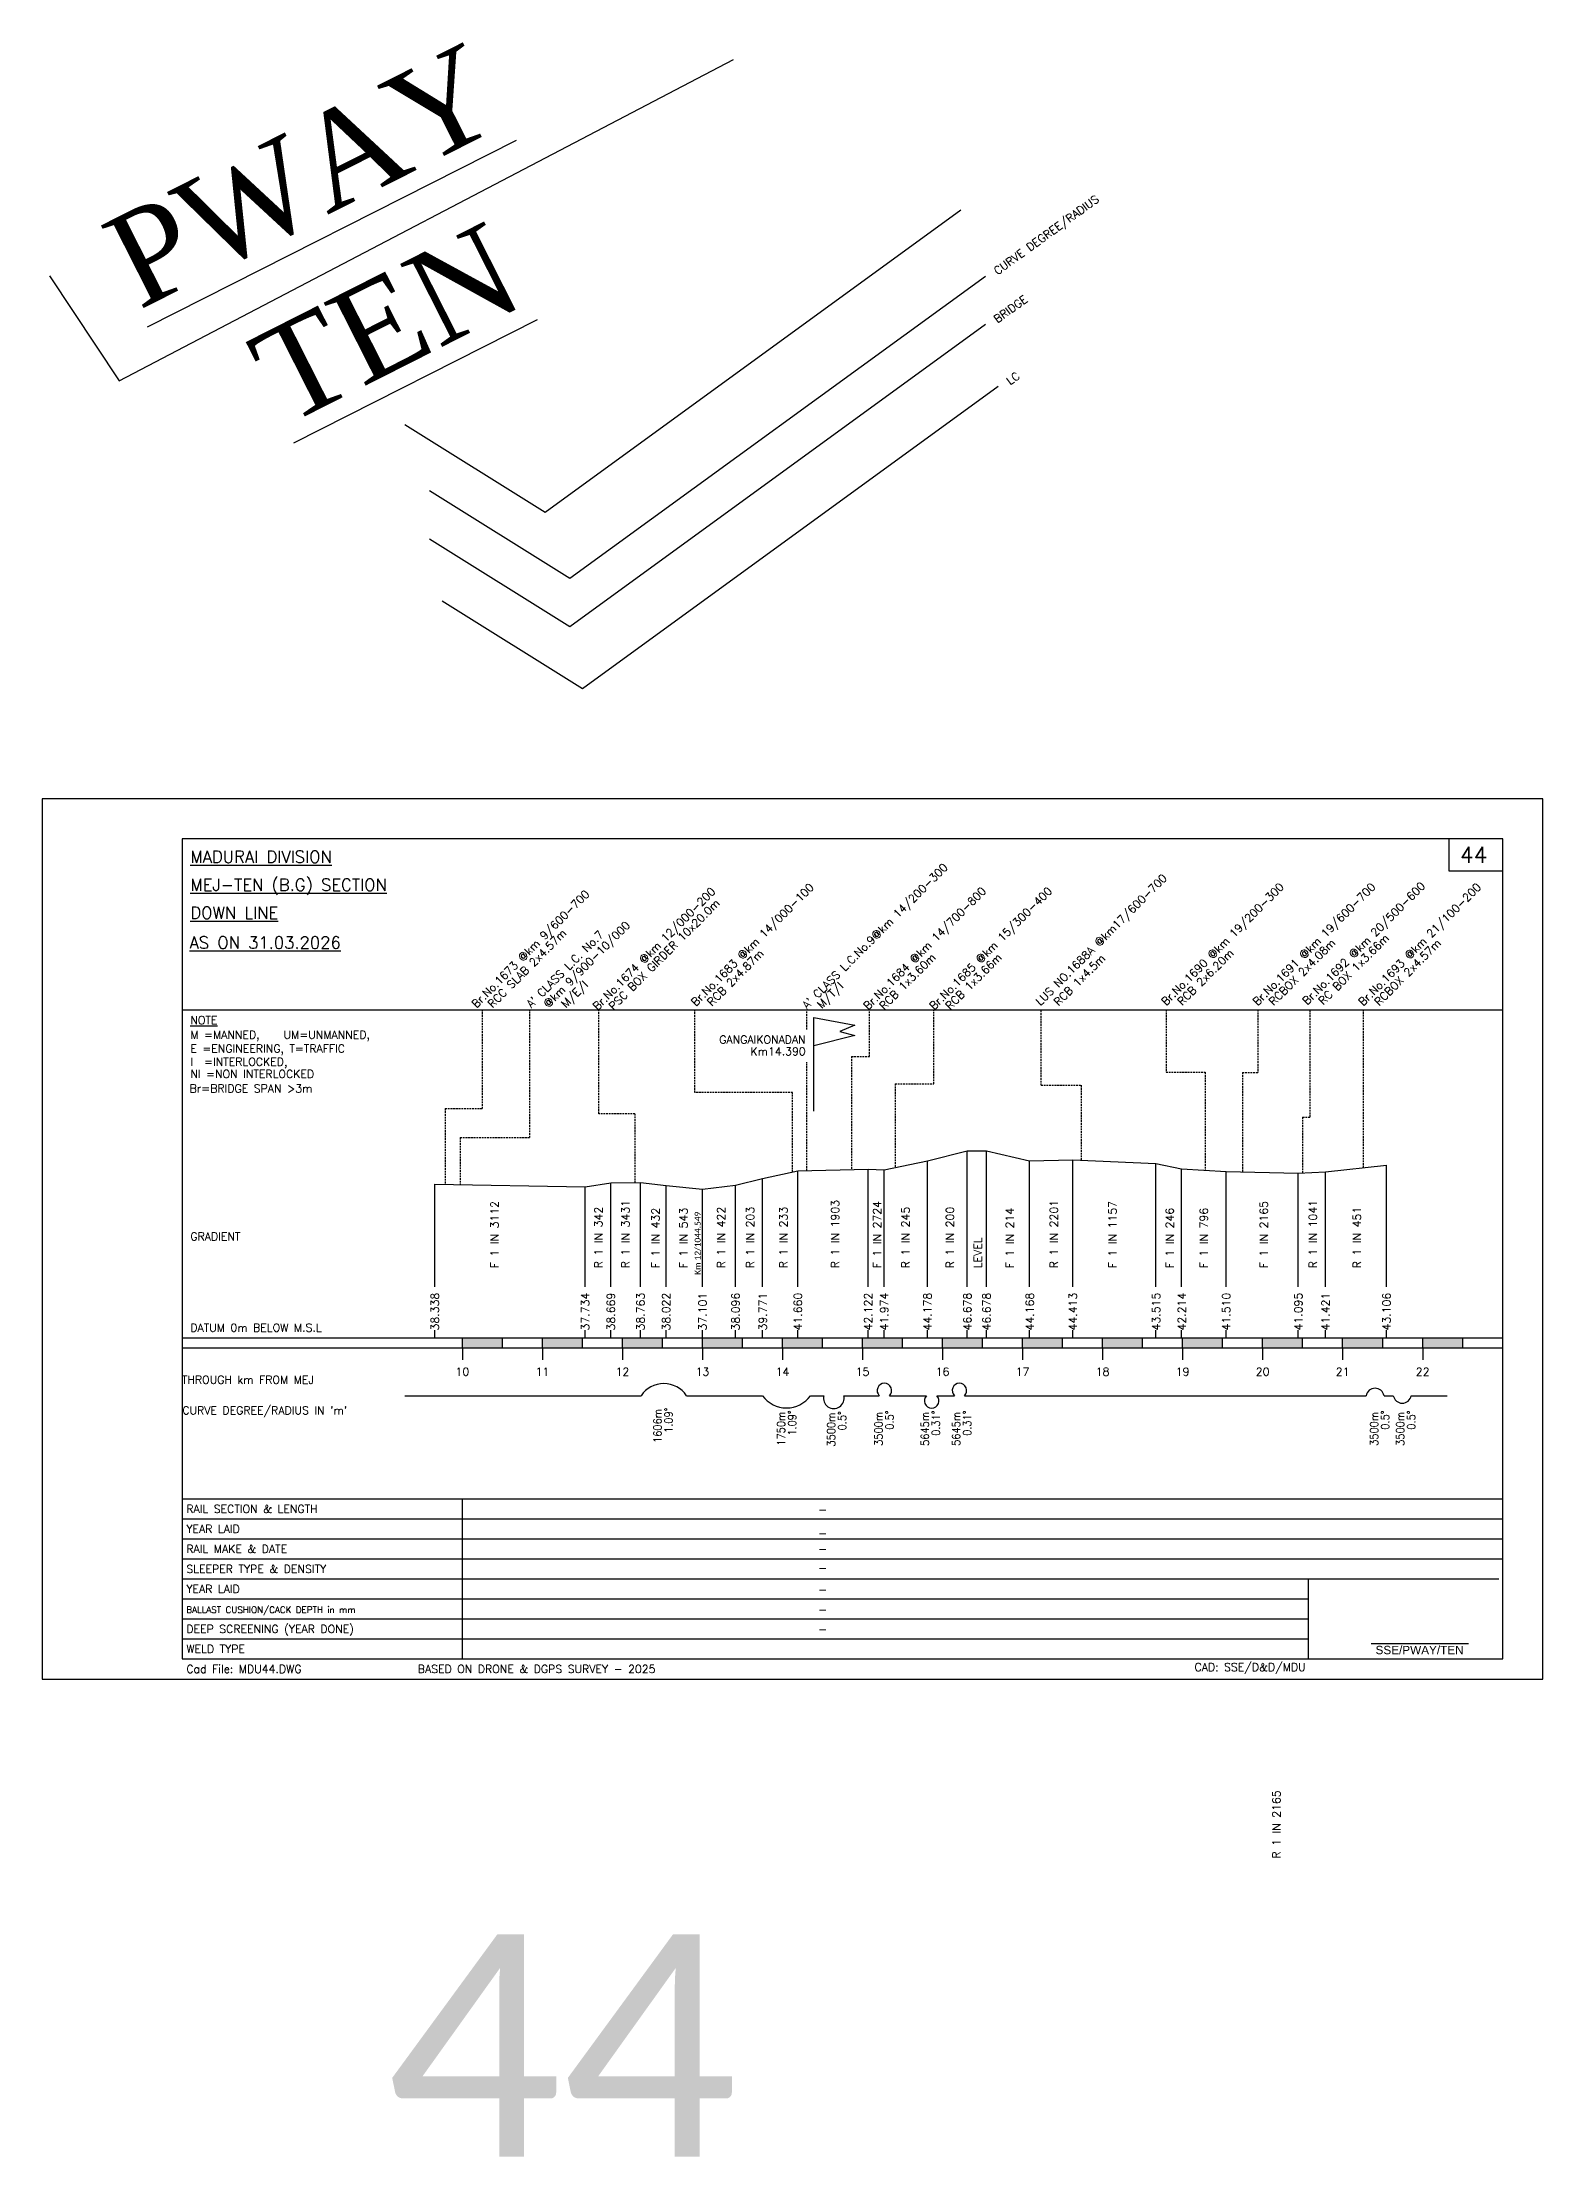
# Model space of a CAD drawing. Header units: feet. Extents: x 518 to 4809, y -2385 to -1535.
# Drawn here: x 1400 to 1775, y -2368 to -1839 of the extents above; entities that cross this region are included whole.
import ezdxf
from ezdxf.enums import TextEntityAlignment as Align

# ---------------------------------------------------------------- set-up
doc = ezdxf.new("R2010")
doc.units = ezdxf.units.FT
doc.header["$LTSCALE"] = 12
doc.header["$MEASUREMENT"] = 0
doc.linetypes.add('HIDDEN', pattern=[0.375, 0.25, -0.125])
doc.layers.get('0').update_dxf_attribs({"linetype": 'CONTINUOUS'})
doc.layers.add('1. Text', color=7, linetype='CONTINUOUS')
doc.layers.add('3 - Layout text', color=7, linetype='CONTINUOUS')
doc.styles.add('Legend', font='calibri.ttf')
doc.styles.add('RS', font='romans')
doc.styles.get("Standard").update_dxf_attribs({"font": 'ROMANS'})
doc.styles.add('TI', font='times.ttf')
doc.styles.add('yard', font='arial.ttf')

# ---------------------------------------------------------------- blocks, each defined once
blk = doc.blocks.new('BORDER')
for p, q in [((1, 1), (0, 1)), ((0, 1), (0, 0)), ((1, 0), (1, 1)), ((0, 0), (1, 0))]:
    blk.add_line(p, q)

msp = doc.modelspace()

# ---------------------------------------------------------------- linework, layer by layer
at = {"color": 2}
for p, q in [((1525.99925, -1956.89544), (1629.84799, -1881.38006)), ((1532.16292, -1973.4316), (1636.01166, -1897.91622)), ((1532.16292, -1985.47022), (1636.01166, -1909.95483)), ((1535.31424, -2000.95348), (1639.16298, -1925.43809)), ((1490.88909, -1934.97094), (1525.99925, -1956.89544)), ((1497.05276, -1951.5071), (1532.16292, -1973.4316)), ((1497.05276, -1963.54572), (1532.16292, -1985.47022)), ((1500.20408, -1979.02898), (1535.31424, -2000.95348))]:
    msp.add_line(p, q, dxfattribs=at)
at = {"linetype": 'Continuous'}
for p, q in [((1751.78576, -2038.51148), (1751.78576, -2046.51148)), ((1751.78576, -2046.51148), (1765.28576, -2046.51148)), ((1435.28576, -2081.28279), (1765.28576, -2081.28279)), ((1435.28576, -2163.20881), (1765.28576, -2163.20881)), ((1435.28576, -2165.70881), (1765.28576, -2165.70881)), ((1505.28576, -2165.70881), (1505.28576, -2163.20881)), ((1505.28576, -2165.70881), (1505.28576, -2168.70881)), ((1515.28576, -2165.70881), (1515.28576, -2163.20881)), ((1525.28576, -2165.70881), (1525.28576, -2163.20881)), ((1525.28576, -2165.70881), (1525.28576, -2168.70881)), ((1535.28576, -2165.70881), (1535.28576, -2163.20881)), ((1545.28576, -2165.70881), (1545.28576, -2163.20881)), ((1545.28576, -2165.70881), (1545.28576, -2168.70881)), ((1555.28576, -2165.70881), (1555.28576, -2163.20881)), ((1565.28576, -2165.70881), (1565.28576, -2163.20881)), ((1565.28576, -2165.70881), (1565.28576, -2168.70881)), ((1575.28576, -2165.70881), (1575.28576, -2163.20881)), ((1585.28576, -2165.70881), (1585.28576, -2163.20881)), ((1585.28576, -2165.70881), (1585.28576, -2168.70881)), ((1595.28576, -2165.70881), (1595.28576, -2163.20881)), ((1605.28576, -2165.70881), (1605.28576, -2163.20881)), ((1605.28576, -2165.70881), (1605.28576, -2168.70881)), ((1615.28576, -2165.70881), (1615.28576, -2163.20881)), ((1625.28576, -2165.70881), (1625.28576, -2163.20881)), ((1625.28576, -2165.70881), (1625.28576, -2168.70881)), ((1635.28576, -2165.70881), (1635.28576, -2163.20881)), ((1645.28576, -2165.70881), (1645.28576, -2163.20881)), ((1645.28576, -2165.70881), (1645.28576, -2168.70881)), ((1655.28576, -2165.70881), (1655.28576, -2163.20881)), ((1665.28576, -2165.70881), (1665.28576, -2163.20881)), ((1665.28576, -2165.70881), (1665.28576, -2168.70881)), ((1675.28576, -2165.70881), (1675.28576, -2163.20881)), ((1685.28576, -2165.70881), (1685.28576, -2163.20881)), ((1685.28576, -2165.70881), (1685.28576, -2168.70881)), ((1695.28576, -2165.70881), (1695.28576, -2163.20881)), ((1705.28576, -2165.70881), (1705.28576, -2163.20881)), ((1705.28576, -2165.70881), (1705.28576, -2163.20881)), ((1705.28576, -2165.70881), (1705.28576, -2168.70881)), ((1715.28576, -2165.70881), (1715.28576, -2163.20881)), ((1725.28576, -2165.70881), (1725.28576, -2163.20881)), ((1725.28576, -2165.70881), (1725.28576, -2163.20881)), ((1725.28576, -2165.70881), (1725.28576, -2168.70881)), ((1735.28576, -2165.70881), (1735.28576, -2163.20881)), ((1745.28576, -2165.70881), (1745.28576, -2163.20881)), ((1745.28576, -2165.70881), (1745.28576, -2163.20881)), ((1745.28576, -2165.70881), (1745.28576, -2168.70881)), ((1755.28576, -2165.70881), (1755.28576, -2163.20881)), ((1435.28576, -2203.51148), (1765.28576, -2203.51148)), ((1505.28576, -2243.51148), (1505.28576, -2203.51148)), ((1435.28576, -2208.51148), (1765.28576, -2208.51148)), ((1435.28576, -2213.51148), (1765.28576, -2213.51148)), ((1435.28576, -2218.51148), (1765.28576, -2218.51148)), ((1435.28576, -2223.51148), (1764.28576, -2223.51148)), ((1435.28576, -2228.51148), (1716.74528, -2228.51148)), ((1435.28576, -2233.51148), (1716.74528, -2233.51148)), ((1435.28576, -2238.51148), (1716.74528, -2238.51148))]:
    msp.add_line(p, q, dxfattribs=at)
at = {"linetype": 'HIDDEN', "ltscale": 0.15}
for p, q in [((1510.29739, -2105.96247), (1510.29739, -2081.28279)), ((1522.1474, -2113.21711), (1522.1474, -2081.28279)), ((1539.34713, -2107.24566), (1539.34713, -2081.28279)), ((1563.41317, -2101.91989), (1563.41317, -2081.28279)), ((1591.39785, -2086.18135), (1591.39785, -2081.28279)), ((1607.00927, -2092.91518), (1607.00927, -2081.33859)), ((1623.10685, -2099.77594), (1623.10685, -2081.28279)), ((1649.90151, -2100.11547), (1649.90151, -2081.28279)), ((1681.14661, -2081.28279), (1681.14661, -2096.85909)), ((1704.04579, -2081.28279), (1704.04579, -2096.91111)), ((1717.12568, -2108.0719), (1717.12568, -2081.38)), ((1730.51036, -2120.73503), (1730.51036, -2081.28279)), ((1591.39785, -2121.48856), (1591.39785, -2094.34828)), ((1602.56053, -2092.91518), (1602.56053, -2121.1952)), ((1602.56053, -2092.91518), (1607.00927, -2092.91518)), ((1681.14661, -2096.85909), (1690.9109, -2096.86383)), ((1690.9109, -2096.86304), (1690.9304, -2121.36782)), ((1700.2258, -2096.91111), (1700.2456, -2121.79278)), ((1700.2258, -2096.91111), (1704.04579, -2096.91111)), ((1587.80627, -2101.93767), (1563.41317, -2101.91989)), ((1587.80627, -2121.82837), (1587.80627, -2101.93767)), ((1613.41076, -2099.77594), (1623.10685, -2099.77594)), ((1613.41076, -2099.77594), (1613.41076, -2120.67858)), ((1649.90151, -2100.11547), (1659.96943, -2100.11547)), ((1659.96943, -2100.11547), (1659.96943, -2118.90137)), ((1500.97023, -2105.96247), (1500.97023, -2124.91225)), ((1500.97023, -2105.96247), (1510.29739, -2105.96247)), ((1548.41076, -2107.24566), (1539.34713, -2107.24566)), ((1548.41076, -2107.24566), (1548.41076, -2124.46315)), ((1715.28576, -2108.0719), (1717.12568, -2108.0719)), ((1715.28576, -2108.0719), (1715.28576, -2122.06143)), ((1504.72023, -2113.21711), (1522.1474, -2113.21711)), ((1504.72023, -2113.21711), (1504.72023, -2124.97252))]:
    msp.add_line(p, q, dxfattribs=at)
for p, q in [((1621.48514, -2119.03081), (1631.46094, -2116.53081)), ((1631.46094, -2150.48595), (1631.46094, -2116.53081)), ((1631.46094, -2116.53081), (1636.26094, -2116.53081)), ((1636.26094, -2150.48595), (1636.26094, -2116.53081)), ((1636.26094, -2116.53081), (1647.05634, -2119.04081)), ((1647.05634, -2119.04081), (1657.85634, -2118.79581)), ((1657.85634, -2150.48595), (1657.85634, -2118.79581)), ((1657.85634, -2118.79581), (1678.63354, -2119.69381)), ((1573.52654, -2125.11281), (1580.32654, -2123.43781)), ((1580.32654, -2123.43781), (1589.10554, -2121.54881)), ((1580.32654, -2150.48595), (1580.32654, -2123.43781)), ((1589.10554, -2121.54881), (1606.68514, -2121.08681)), ((1589.10554, -2150.48595), (1589.10554, -2121.54881)), ((1606.68514, -2150.48595), (1606.68514, -2121.08681)), ((1606.68514, -2121.08681), (1610.68514, -2121.23481)), ((1610.68514, -2121.23481), (1621.48514, -2119.03081)), ((1610.68514, -2150.48595), (1610.68514, -2121.23481)), ((1621.48514, -2150.48595), (1621.48514, -2119.03081)), ((1647.05634, -2150.48595), (1647.05634, -2119.04081)), ((1678.63354, -2150.48595), (1678.63354, -2119.69381)), ((1678.63354, -2119.69381), (1685.03354, -2120.99481)), ((1685.03354, -2150.48595), (1685.03354, -2120.99481)), ((1685.03354, -2120.99481), (1696.16274, -2121.69881)), ((1696.16274, -2150.48595), (1696.16274, -2121.69881)), ((1696.16274, -2121.69881), (1714.19314, -2122.11381)), ((1714.19314, -2122.11381), (1720.99314, -2121.78781)), ((1714.19314, -2150.48595), (1714.19314, -2122.11381)), ((1720.99314, -2121.78781), (1736.22576, -2120.10281)), ((1720.99314, -2150.48595), (1720.99314, -2121.78781)), ((1736.22576, -2150.48595), (1736.22576, -2120.10281)), ((1498.39176, -2150.48595), (1498.39176, -2124.87081)), ((1498.39176, -2124.87081), (1535.97076, -2125.47481)), ((1535.97076, -2125.47481), (1542.37114, -2124.53981)), ((1535.97076, -2150.48595), (1535.97076, -2125.47481)), ((1542.37114, -2124.53981), (1549.77674, -2124.44581)), ((1542.37114, -2150.48595), (1542.37114, -2124.53981)), ((1549.77674, -2150.48595), (1549.77674, -2124.44581)), ((1549.77674, -2124.44581), (1556.17674, -2125.18681)), ((1556.17674, -2150.48595), (1556.17674, -2125.18681)), ((1556.17674, -2125.18681), (1565.28576, -2126.10781)), ((1565.28576, -2126.10781), (1573.52654, -2125.11281)), ((1565.28576, -2150.48595), (1565.28576, -2126.10781)), ((1573.52654, -2150.48595), (1573.52654, -2125.11281)), ((1498.39176, -2163.20881), (1498.39176, -2161.37371)), ((1535.97076, -2163.20881), (1535.97076, -2161.37371)), ((1542.37114, -2163.20881), (1542.37114, -2161.37371)), ((1549.77674, -2163.20881), (1549.77674, -2161.37371)), ((1556.17674, -2163.20881), (1556.17674, -2161.37371)), ((1565.28576, -2163.20881), (1565.28576, -2161.37371)), ((1573.52654, -2163.20881), (1573.52654, -2161.37371)), ((1580.32654, -2163.20881), (1580.32654, -2161.37371)), ((1589.10554, -2163.20881), (1589.10554, -2161.37371)), ((1606.68514, -2163.20881), (1606.68514, -2161.37371)), ((1610.68514, -2163.20881), (1610.68514, -2161.37371)), ((1621.48514, -2163.20881), (1621.48514, -2161.37371)), ((1631.46094, -2163.20881), (1631.46094, -2161.37371)), ((1636.26094, -2163.20881), (1636.26094, -2161.37371)), ((1647.05634, -2163.20881), (1647.05634, -2161.37371)), ((1657.85634, -2163.20881), (1657.85634, -2161.37371)), ((1678.63354, -2163.20881), (1678.63354, -2161.37371)), ((1685.03354, -2163.20881), (1685.03354, -2161.37371)), ((1696.16274, -2163.20881), (1696.16274, -2161.37371)), ((1714.19314, -2163.20881), (1714.19314, -2161.37371)), ((1720.99314, -2163.20881), (1720.99314, -2161.37371)), ((1736.22576, -2163.20881), (1736.22576, -2161.37371)), ((1490.89944, -2177.70881), (1549.96322, -2177.70881)), ((1561.28576, -2177.70881), (1580.28576, -2177.70881)), ((1592.28576, -2177.70881), (1595.60618, -2177.70881)), ((1600.60618, -2177.70881), (1609.48783, -2177.70881)), ((1612.01392, -2177.70881), (1621.30007, -2177.70881)), ((1623.8394, -2177.70881), (1628.23948, -2177.70881)), ((1630.76557, -2177.70881), (1731.12528, -2177.70881)), ((1735.63088, -2177.70881), (1737.92689, -2177.70881)), ((1742.43002, -2177.70881), (1751.42135, -2177.70881)), ((1716.74528, -2243.51148), (1716.74528, -2223.51148)), ((1732.38407, -2239.63089), (1756.76158, -2239.63089))]:
    msp.add_line(p, q)
for points in [[(1402.05649, -1897.8012), (1419.47428, -1924.04602), (1573.00939, -1843.74466)], [(1593.08576, -2106.59381), (1593.08576, -2083.20881), (1603.33576, -2085.10881), (1599.58576, -2086.70881), (1603.33576, -2087.70881), (1593.08576, -2090.30881)]]:
    msp.add_lwpolyline(points)
for centre, radius, start, end in [((1555.62449, -2181.47599), 6.80012, 33.640973, 146.359027), ((1610.75088, -2176.42245), 1.80278, 314.4759779, 225.5240221), ((1629.50253, -2176.42245), 1.80278, 314.4759779, 225.5240221), ((1733.37808, -2178.13221), 2.29224, 10.6442866, 169.3557134), ((1586.28576, -2173.37547), 7.4012, 215.837653, 324.162347), ((1598.10618, -2178.33381), 2.57694, 165.9637565, 14.0362435), ((1622.56973, -2178.98863), 1.80278, 134.4759779, 45.5240221), ((1740.17845, -2177.27887), 2.29224, 190.6442866, 349.3557134)]:
    msp.add_arc(centre, radius, start, end)
at = {"linetype": 'Continuous'}
for points in [[(1505.28576, -2165.70881), (1515.28576, -2165.70881), (1505.28576, -2163.20881), (1515.28576, -2163.20881)], [(1525.28576, -2165.70881), (1535.28576, -2165.70881), (1525.28576, -2163.20881), (1535.28576, -2163.20881)], [(1545.28576, -2165.70881), (1555.28576, -2165.70881), (1545.28576, -2163.20881), (1555.28576, -2163.20881)], [(1565.28576, -2165.70881), (1575.28576, -2165.70881), (1565.28576, -2163.20881), (1575.28576, -2163.20881)], [(1585.28576, -2165.70881), (1595.28576, -2165.70881), (1585.28576, -2163.20881), (1595.28576, -2163.20881)], [(1605.28576, -2165.70881), (1615.28576, -2165.70881), (1605.28576, -2163.20881), (1615.28576, -2163.20881)], [(1625.28576, -2165.70881), (1635.28576, -2165.70881), (1625.28576, -2163.20881), (1635.28576, -2163.20881)], [(1645.28576, -2165.70881), (1655.28576, -2165.70881), (1645.28576, -2163.20881), (1655.28576, -2163.20881)], [(1665.28576, -2165.70881), (1675.28576, -2165.70881), (1665.28576, -2163.20881), (1675.28576, -2163.20881)], [(1685.28576, -2165.70881), (1695.28576, -2165.70881), (1685.28576, -2163.20881), (1695.28576, -2163.20881)], [(1705.28576, -2165.70881), (1715.28576, -2165.70881), (1705.28576, -2163.20881), (1715.28576, -2163.20881)], [(1725.28576, -2165.70881), (1735.28576, -2165.70881), (1725.28576, -2163.20881), (1735.28576, -2163.20881)], [(1745.28576, -2165.70881), (1755.28576, -2165.70881), (1745.28576, -2163.20881), (1755.28576, -2163.20881)]]:
    msp.add_solid(points, dxfattribs=at)

# ---------------------------------------------------------------- block references
for p, xscale, yscale, zscale in [((1400.28576, -2248.51148), 375, 220, 375), ((1435.28576, -2243.51148), 330, 205, 330)]:
    msp.add_blockref('BORDER', p, dxfattribs=dict(at, xscale=xscale, yscale=yscale, zscale=zscale))

# ---------------------------------------------------------------- texts
at = {"linetype": 'Continuous', "style": 'TI'}
for s, p in [('%%UPWAY', (1424.51237, -1906.45549)), ('%%UTEN', (1461.07058, -1935.41556))]:
    msp.add_text(s, height=23.230457, rotation=26.8471156, dxfattribs=at).set_placement(p)
for s, height, rotation, style, p in [('CURVE DEGREE/RADIUS', 2, 35.9766086, 'RS', (1639.02181, -1897.70789)), ('BRIDGE', 2, 35.9766086, 'RS', (1639.02181, -1909.74651)), ('LC', 2, 35.9766086, 'RS', (1642.17313, -1925.22977)), ("A' CLASS L.C.No.9@km 14/200-300", 2, 45, 'RS', (1591.42081, -2081.20806)), ('Br.No.1683 @km 14/000-100', 2, 45, 'RS', (1563.66816, -2080.49456)), ('LUS NO.1688A @km17/600-700', 2, 45, 'RS', (1649.73338, -2080.37544)), ('Br.No.1690 @km 19/200-300', 2, 45, 'RS', (1681.14661, -2080.37149)), ('Br.No.1691 @km 19/600-700', 2, 45, 'RS', (1704.04579, -2080.37544)), ('Br.No.1692 @km 20/500-600', 2, 45, 'RS', (1716.45399, -2080.16942)), ('Br.No.1693 @km 21/100-200', 2, 45, 'RS', (1730.40704, -2080.44525)), ('Br.No.1673 @km 9/600-700', 2, 45, 'RS', (1508.7956, -2080.9741)), ('Br.No.1674 @km 12/000-200', 2, 45, 'RS', (1539.06497, -2081.5247)), ('PSC BOX GIRDER 10x20.0m', 2, 45, 'RS', (1543.06497, -2081.5247)), ('Br.No.1684 @km 14/700-800', 2, 45, 'RS', (1606.70414, -2081.43254)), ('Br.No.1685 @km 15/300-400', 2, 45, 'RS', (1623.20301, -2081.43254)), ('@km 9/900-10/000 ', 2, 45, 'RS', (1526.74753, -2080.94478)), ('RCC SLAB 2x4.57m', 2, 45, 'RS', (1512.7956, -2080.9741)), ("A' CLASS L.C. No.7 ", 2, 45, 'RS', (1522.48732, -2080.94478)), ('RCBOX 2x4.08m', 2, 45, 'RS', (1708.04579, -2080.37544)), ('RC BOX 1x3.66m', 2, 45, 'RS', (1720.45399, -2080.16942)), ('RCBOX 2x4.57m', 2, 45, 'RS', (1734.40704, -2080.44525)), ('RCB 2x4.87m', 2, 45, 'RS', (1567.66816, -2080.49456)), ('RCB 1x3.60m', 2, 45, 'RS', (1610.70414, -2081.43254)), ('RCB 1x3.66m', 2, 45, 'RS', (1627.20301, -2081.43254)), ('RCB 1x4.5m', 2, 45, 'RS', (1654.27161, -2080.47148)), ('RCB 2x6.20m', 2, 45, 'RS', (1685.14661, -2080.37149)), ('M/E/I', 2, 45, 'RS', (1531.14089, -2080.94478)), ('M/T/I', 2, 45, 'RS', (1595.08994, -2081.13808)), ('F 1 IN 3112', 2, 90, 'RS', (1514.32535, -2145.85106)), ('R 1 IN 1903', 2, 90, 'RS', (1599.42959, -2145.85106)), ('F 1 IN 2724', 2, 90, 'RS', (1609.90818, -2145.85106)), ('F 1 IN 1157', 2, 90, 'RS', (1668.77402, -2145.85106)), ('F 1 IN 2165', 2, 90, 'RS', (1706.56181, -2145.85106)), ('R 1 IN 342', 2, 90, 'RS', (1540.26544, -2145.85106)), ('R 1 IN 3431', 2, 90, 'RS', (1547.02977, -2145.85106)), ('F 1 IN 432', 2, 90, 'RS', (1554.56382, -2145.85106)), ('F 1 IN 543', 2, 90, 'RS', (1561.54675, -2145.85106)), ('Km 12/1044.549', 1.5, 90, 'Legend', (1564.8243, -2147.49855)), ('R 1 IN 422', 2, 90, 'RS', (1570.93476, -2145.85106)), ('R 1 IN 203', 2, 90, 'RS', (1578.20471, -2145.85106)), ('R 1 IN 233', 2, 90, 'RS', (1586.51896, -2145.85106)), ('R 1 IN 245', 2, 90, 'RS', (1617.03484, -2145.85106)), ('R 1 IN 200', 2, 90, 'RS', (1628.14803, -2145.85106)), ('F 1 IN 214', 2, 90, 'RS', (1643.07865, -2145.85106)), ('R 1 IN 2201', 2, 90, 'RS', (1654.10858, -2145.85106)), ('F 1 IN 246', 2, 90, 'RS', (1683.05494, -2145.85106)), ('F 1 IN 796', 2, 90, 'RS', (1691.58365, -2145.85106)), ('R 1 IN 1041', 2, 90, 'RS', (1718.85454, -2145.85106)), ('R 1 IN 451', 2, 90, 'RS', (1729.86117, -2145.85106)), ('LEVEL', 2, 90, 'RS', (1635.07213, -2145.85106)), ('38.338', 2, 90, 'RS', (1499.41526, -2161.41338)), ('37.734', 2, 90, 'RS', (1536.99426, -2161.41338)), ('38.669', 2, 90, 'RS', (1543.39464, -2161.41338)), ('38.763', 2, 90, 'RS', (1550.80024, -2161.41338)), ('38.022', 2, 90, 'RS', (1557.20024, -2161.41338)), ('37.101', 2, 90, 'RS', (1566.30926, -2161.41338)), ('38.096', 2, 90, 'RS', (1574.55004, -2161.41338)), ('39.771', 2, 90, 'RS', (1581.35004, -2161.41338)), ('41.660', 2, 90, 'RS', (1590.12904, -2161.41338)), ('42.122', 2, 90, 'RS', (1607.70864, -2161.41338)), ('41.974', 2, 90, 'RS', (1611.70864, -2161.41338)), ('44.178', 2, 90, 'RS', (1622.50864, -2161.41338)), ('46.678', 2, 90, 'RS', (1632.48444, -2161.41338)), ('46.678', 2, 90, 'RS', (1637.28444, -2161.41338)), ('44.168', 2, 90, 'RS', (1648.07984, -2161.41338)), ('44.413', 2, 90, 'RS', (1658.87984, -2161.41338)), ('43.515', 2, 90, 'RS', (1679.65704, -2161.41338)), ('42.214', 2, 90, 'RS', (1686.05704, -2161.41338)), ('41.510', 2, 90, 'RS', (1697.18624, -2161.41338)), ('41.095', 2, 90, 'RS', (1715.21664, -2161.41338)), ('41.421', 2, 90, 'RS', (1722.01664, -2161.41338)), ('43.106', 2, 90, 'RS', (1737.24926, -2161.41338))]:
    msp.add_text(s, height=height, rotation=rotation, dxfattribs=dict(style=style)).set_placement(p)
at = {"style": 'RS'}
for s, height, p in [('%%uMADURAI DIVISION', 3, (1437.28576, -2044.51148)), ('%%UMEJ-TEN (B.G) SECTION', 3, (1437.28576, -2051.51148)), ('%%UDOWN LINE', 3, (1437.28576, -2058.51148)), ('%%uNOTE', 2, (1437.28576, -2084.86543)), ('M =MANNED,   UM=UNMANNED,', 2, (1437.28576, -2088.49237)), ('E =ENGINEERING, T=TRAFFIC', 2, (1437.28576, -2091.96497)), ('I  =INTERLOCKED,', 2, (1437.28576, -2095.26131)), ('NI =NON INTERLOCKED', 2, (1437.28576, -2098.30615)), ('Br=BRIDGE SPAN >3m', 2, (1437.10703, -2101.93779)), ('DATUM 0m BELOW M.S.L', 2, (1437.28576, -2161.70881)), ('THROUGH km FROM MEJ', 2, (1435.17994, -2174.72938)), ("CURVE DEGREE/RADIUS IN 'm'", 2, (1435.28576, -2182.37632)), ('BALLAST CUSHION/CACK DEPTH in mm', 1.6, (1436.28576, -2232.01148)), ('Cad File: MDU44.DWG', 2, (1436.28576, -2247.01148))]:
    msp.add_text(s, height=height, dxfattribs=at).set_placement(p)
for s, height, style, p in [('44', 4, 'RS', (1758.03576, -2042.51148)), ('-', 2, 'RS', (1595.3129, -2206.13821)), ('-', 2, 'RS', (1595.3129, -2212.06217)), ('-', 2, 'RS', (1595.3129, -2216.01148)), ('-', 2, 'RS', (1595.3129, -2220.77138)), ('-', 2, 'RS', (1595.3129, -2226.20167)), ('-', 2, 'RS', (1595.3129, -2231.1383)), ('-', 2, 'RS', (1595.3129, -2236.07493)), ('44', 55.574249, 'Legend', (1530.1647, -2340.08903))]:
    msp.add_text(s, height=height, dxfattribs=dict(style=style)).set_placement(p, align=Align.MIDDLE)
at = {"linetype": 'Continuous', "style": 'RS'}
for s, height, p in [('%%UAS ON 31.03.2026', 3, (1437.08381, -2065.96945)), ('RAIL SECTION & LENGTH', 2, (1436.28576, -2207.01148)), ('YEAR LAID', 2, (1436.28576, -2212.01148)), ('RAIL MAKE & DATE', 2, (1436.28576, -2217.01148)), ('SLEEPER TYPE & DENSITY', 2, (1436.28576, -2222.01148)), ('YEAR LAID', 2, (1436.28576, -2227.01148)), ('DEEP SCREENING (YEAR DONE)', 2, (1436.28576, -2237.01148)), ('WELD TYPE', 2, (1436.28576, -2242.01148))]:
    msp.add_text(s, height=height, dxfattribs=at).set_placement(p)
at = {"style": 'RS'}
for s, p in [('GANGAIKONADAN', (1591.08576, -2089.72163)), ('Km14.390', (1591.08576, -2092.6559))]:
    msp.add_text(s, height=2, dxfattribs=at).set_placement(p, align=Align.RIGHT)
at = {"color": 7, "style": 'RS'}
msp.add_text('GRADIENT', height=2, dxfattribs=at).set_placement((1437.28576, -2138.89891))
at = {"style": 'RS'}
for s, p in [('10', (1505.28576, -2172.70881)), ('11', (1525.28576, -2172.70881)), ('12', (1545.28576, -2172.70881)), ('13', (1565.28576, -2172.70881)), ('14', (1585.28576, -2172.70881)), ('15', (1605.28576, -2172.70881)), ('16', (1625.28576, -2172.70881)), ('17', (1645.28576, -2172.70881)), ('18', (1665.28576, -2172.70881)), ('19', (1685.28576, -2172.70881)), ('20', (1705.28576, -2172.70881)), ('21', (1725.28576, -2172.70881)), ('22', (1745.28576, -2172.70881))]:
    msp.add_text(s, height=2, dxfattribs=at).set_placement(p, align=Align.CENTER)
at = {"style": 'RS', "width": 0.9}
for s, p in [('1606m', (1555.05512, -2181.0393)), ('1.09%%D', (1557.81443, -2180.69669)), ('1750m', (1585.92155, -2181.72893)), ('1.09%%D', (1588.68086, -2181.38632)), ('3500m', (1598.44021, -2181.94661)), ('0.5%%D', (1601.19952, -2181.604)), ('3500m', (1610.28945, -2181.77343)), ('0.5%%D', (1613.04876, -2181.43082)), ('5645m', (1621.87249, -2181.77343)), ('0.31%%D', (1624.6318, -2181.43082)), ('5645m', (1629.66309, -2181.77343)), ('0.31%%D', (1632.42239, -2181.43082)), ('3500m', (1734.13121, -2181.77343)), ('0.5%%D', (1736.89051, -2181.43082)), ('3500m', (1740.66821, -2181.77343)), ('0.5%%D', (1743.42752, -2181.43082))]:
    msp.add_text(s, height=2, rotation=90, dxfattribs=at).set_placement(p, align=Align.RIGHT)
at = {"color": 1, "style": 'RS'}
msp.add_text('R 1 IN 2165', height=2, rotation=90, dxfattribs=at).set_placement((1709.74173, -2293.39423))
at = {"layer": '1. Text', "insert": (1733.50858, -2240.22382), "char_height": 2.1, "width": 23.8343697, "attachment_point": 1, "style": 'yard'}
msp.add_mtext('SSE/PWAY/TEN', dxfattribs=at)
at = {"layer": '3 - Layout text', "char_height": 2, "attachment_point": 1}
for s, insert, width in [('BASED ON DRONE & DGPS SURVEY - 2025', (1494.14142, -2245.00903), 72.2632845), ('CAD: SSE/D&D/MDU', (1688.27368, -2244.53706), 30.972381)]:
    msp.add_mtext(s, dxfattribs=dict(at, insert=insert, width=width))

doc.saveas('drawing.dxf')
